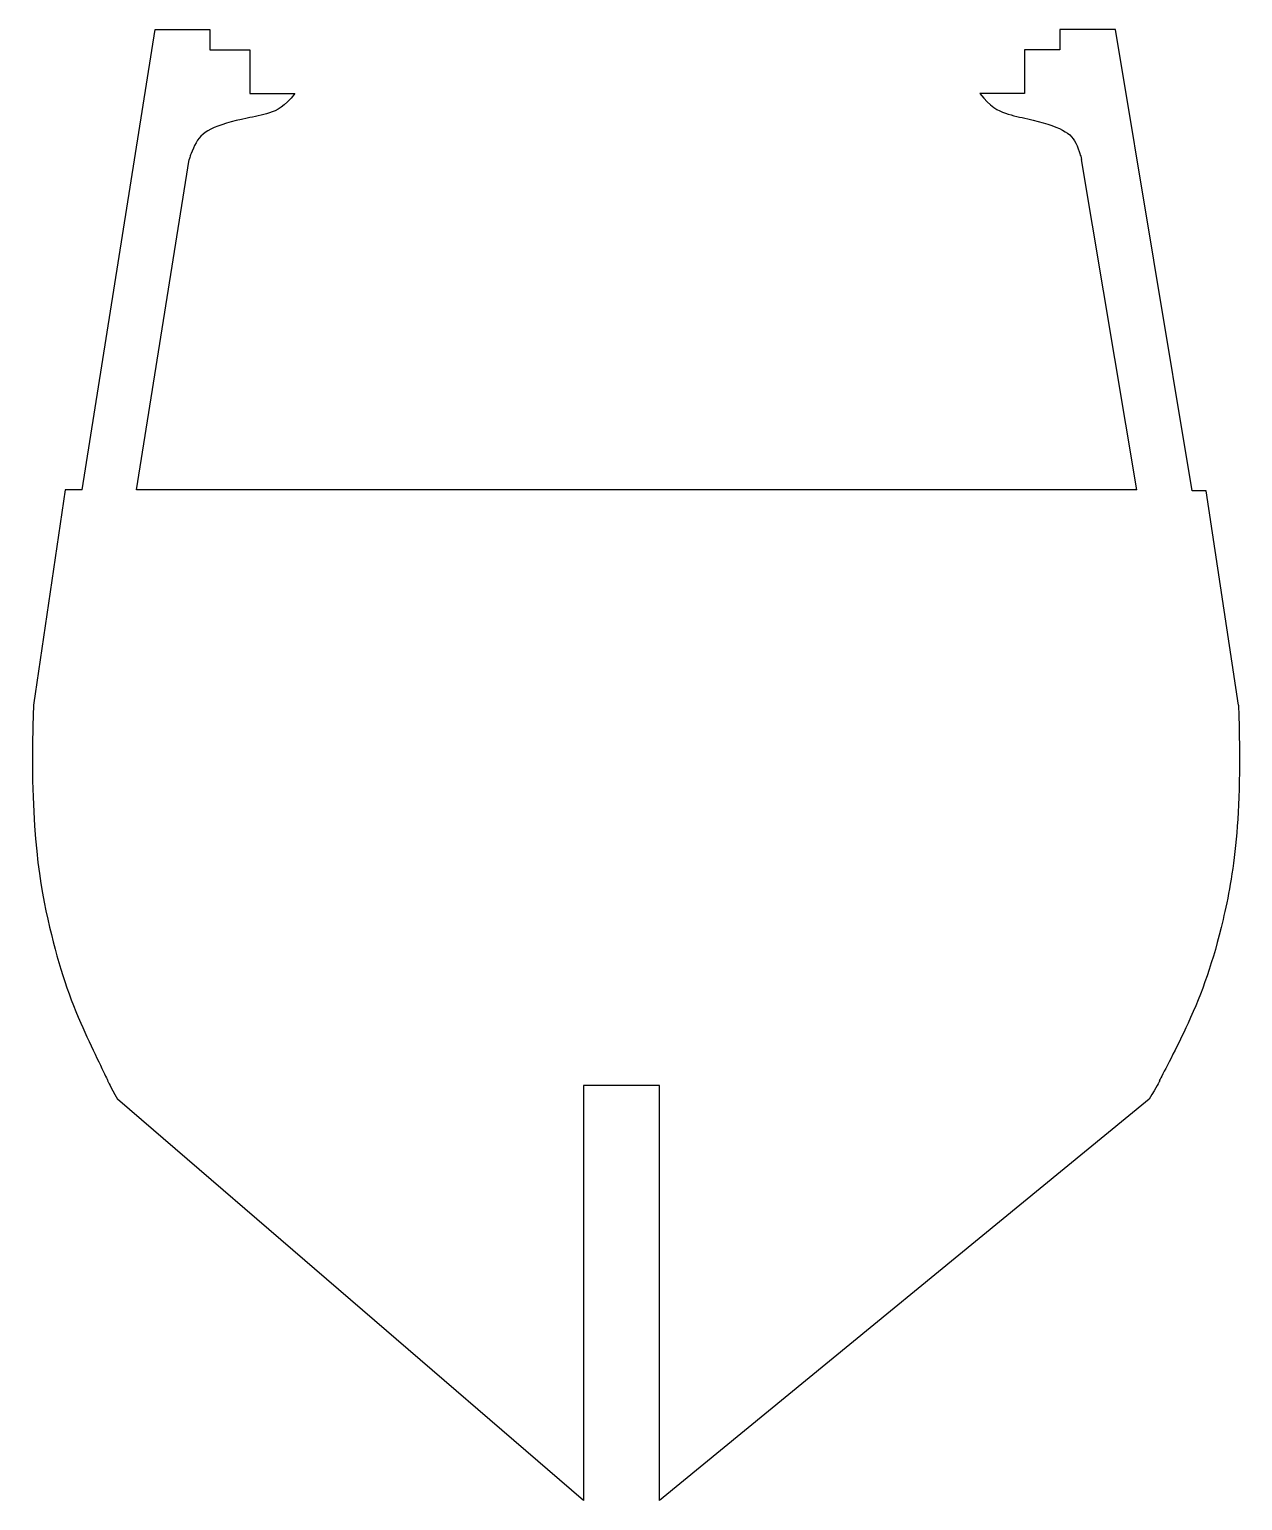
# Model space of a CAD drawing. Header units: millimetres. Extents: x -11 to 116, y -106 to 48.
import ezdxf

# ---------------------------------------------------------------- set-up
doc = ezdxf.new("R2010")
doc.units = ezdxf.units.MM

msp = doc.modelspace()

# ---------------------------------------------------------------- linework, layer by layer
at = {"color": 7, "linetype": 'Continuous'}
for p, q in [((-5.71, 0), (1.96, 48.37)), ((1.96, 48.37), (7.71, 48.37)), ((7.71, 48.37), (7.71, 46.23)), ((102.85, 48.37), (97.01, 48.37)), ((97.01, 48.37), (97.01, 46.23)), ((110.92, -0.12), (102.85, 48.37)), ((7.71, 46.23), (11.92, 46.23)), ((11.92, 46.23), (11.92, 41.63)), ((97.01, 46.23), (93.32, 46.23)), ((93.32, 46.23), (93.32, 41.63)), ((11.92, 41.63), (16.65, 41.63)), ((93.32, 41.63), (88.62, 41.63)), ((0, 0), (5.55, 34.71)), ((105.12, 0), (99.29, 34.71)), ((-7.49, 0), (-10.81, -22.62)), ((-5.71, 0), (-7.49, 0)), ((105.12, 0), (0, 0)), ((105.12, 0), (0, 0)), ((112.4, -0.12), (110.92, -0.12)), ((115.79, -22.62), (112.4, -0.12)), ((54.97, -62.58), (46.97, -62.58)), ((46.97, -62.58), (46.97, -106.19)), ((54.97, -106.19), (54.97, -62.58)), ((46.97, -106.19), (-1.99, -64.01)), ((106.41, -64.01), (54.97, -106.19))]:
    msp.add_line(p, q, dxfattribs=at)
for points, knots in [([(16.65, 41.63), (15.54, 40.24), (14.09, 39.49), (10.65, 38.9), (7.44, 37.95), (6.26, 36.73), (5.55, 34.71), (5.72, 35.42), (5.55, 34.71)], [0, 0, 0, 0, 0.125672, 0.242339, 0.489711, 0.727506, 0.847652, 1, 1, 1, 1]), ([(88.62, 41.63), (89.74, 40.24), (91.2, 39.46), (94.59, 38.82), (97.66, 37.85), (98.72, 36.67), (99.29, 34.71), (99.17, 35.39), (99.29, 34.71)], [0, 0, 0, 0, 0.1298067, 0.2502391, 0.5011024, 0.735402, 0.8514233, 1, 1, 1, 1]), ([(-10.81, -22.62), (-11.24, -34.66), (-9.41, -46.35), (-6.4, -55.29), (-1.99, -64.01), (-3.55, -61.14), (-1.99, -64.01)], [0, 0, 0, 0, 0.279571, 0.554171, 0.773149, 1, 1, 1, 1]), ([(115.79, -22.62), (116.22, -34.7), (114.27, -46.4), (111.07, -55.32), (106.41, -64.01), (108.06, -61.16), (106.41, -64.01)], [0, 0, 0, 0, 0.279268, 0.553252, 0.772229, 1, 1, 1, 1])]:
    msp.add_open_spline(points, degree=3, knots=knots, dxfattribs=at)

doc.saveas('drawing.dxf')
